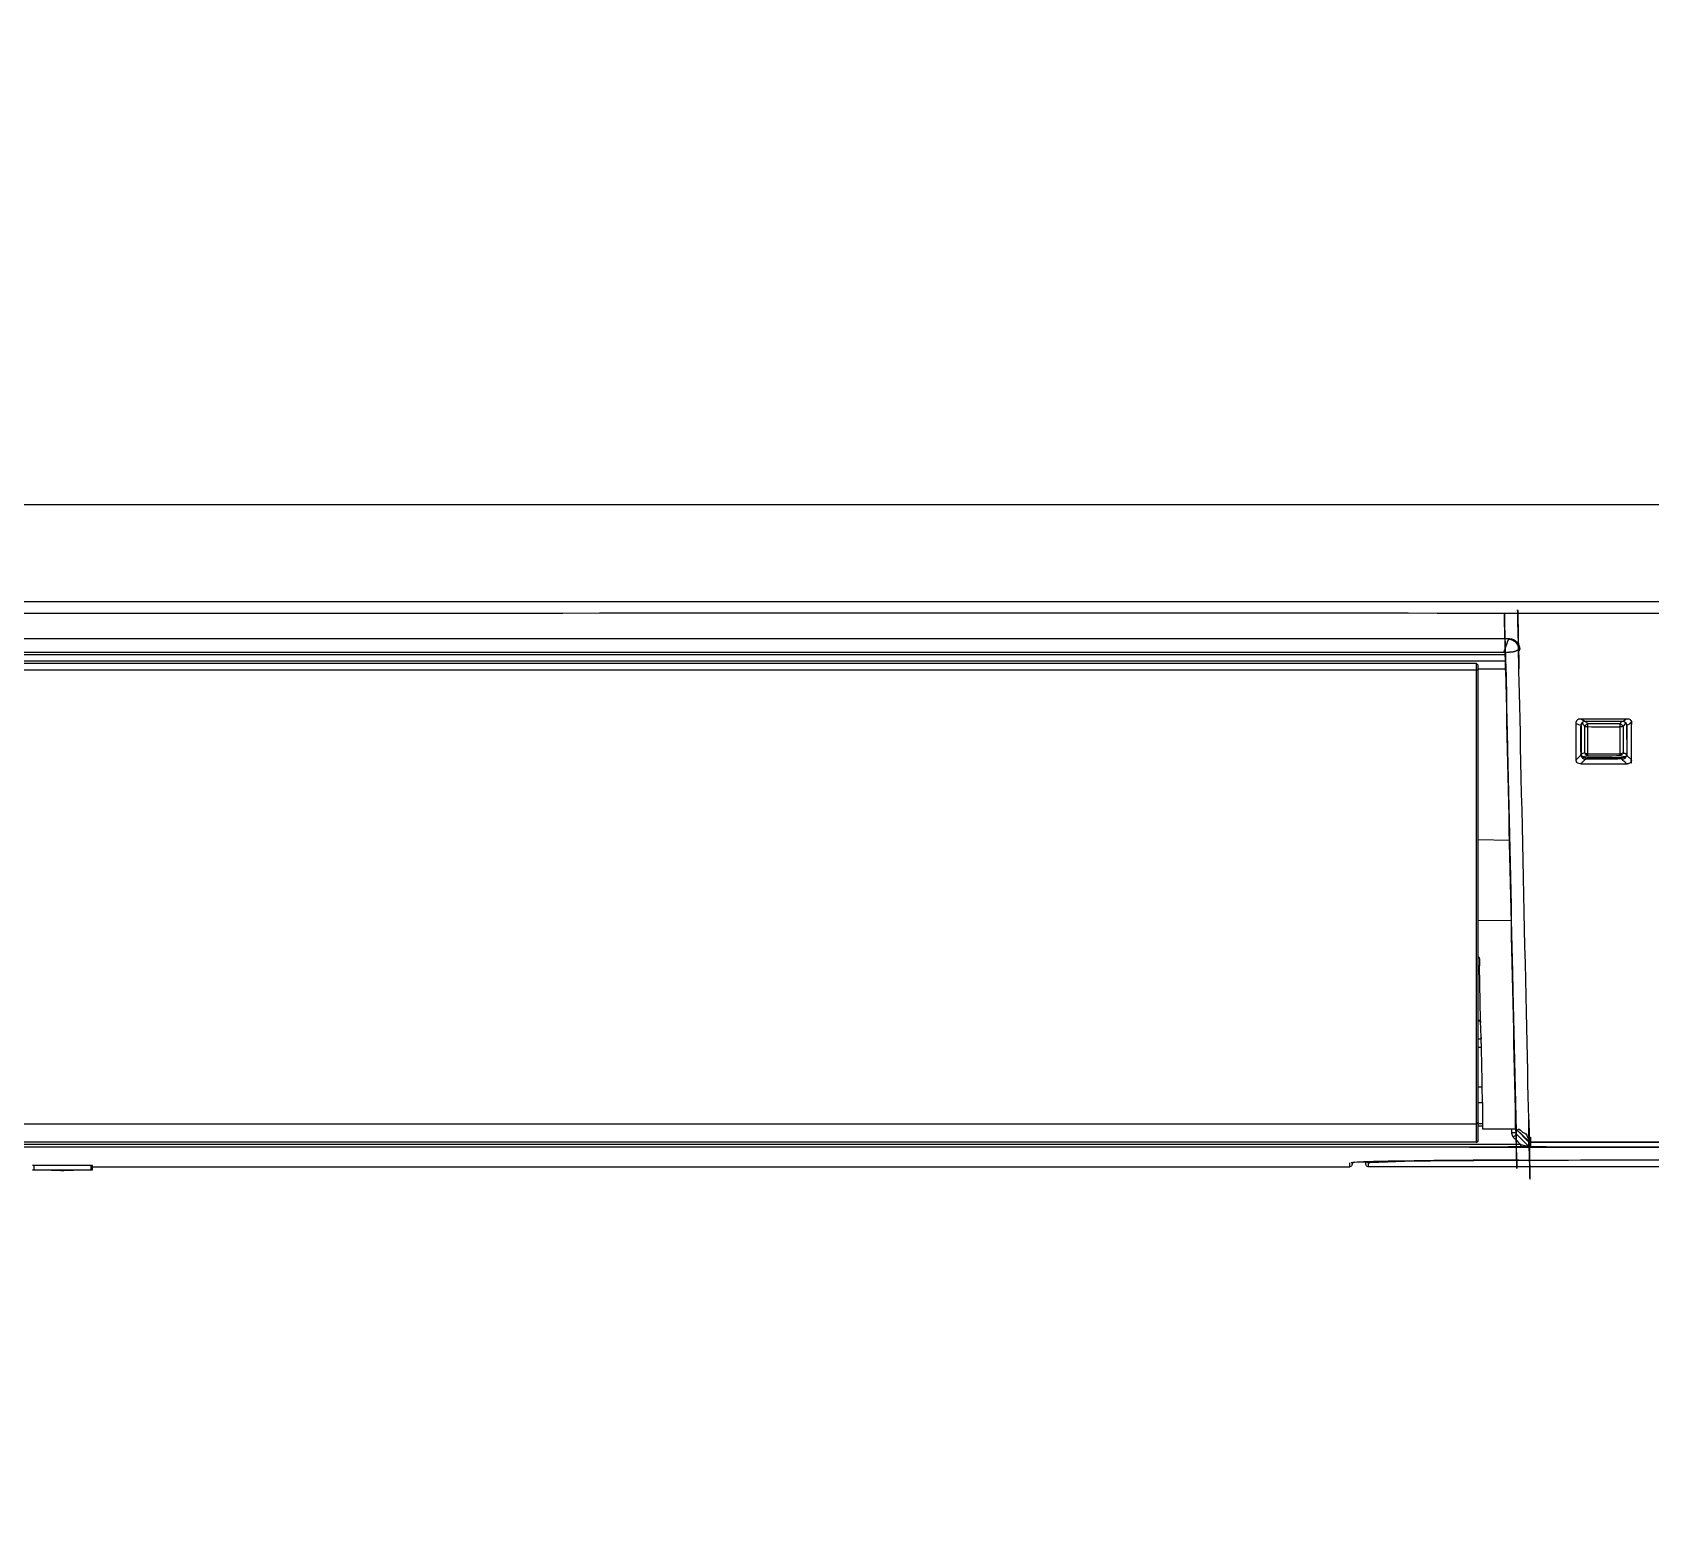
# Model space of a CAD drawing. Header units: millimetres. Extents: x 1291 to 5660, y 748 to 2981.
# Drawn here: x 4931.5 to 5111.6, y 2646.4 to 2813.6 of the extents above; entities that cross this region are included whole.
import ezdxf

# ---------------------------------------------------------------- set-up
doc = ezdxf.new("R2010")
doc.units = ezdxf.units.MM

msp = doc.modelspace()

# ---------------------------------------------------------------- linework, layer by layer
msp.add_line((4443.38, 2744.63), (5095.5, 2744.63))
for points in [[(5181.9, 2757.71), (5181.91, 2758.04, -0.002068), (5182.06, 2760.7), (5182.09, 2761.03), (4386.74, 2761.03), (4386.76, 2760.7, -0.002068), (4386.91, 2758.04), (4386.93, 2757.71)], [(4442.24, 2691.79), (4442.27, 2692.52), (4442.27, 2692.64, 0.000057), (4443.35, 2742.28), (4443.36, 2742.55), (4443.36, 2742.59), (4443.43, 2744.57), (5095.44, 2744.63), (5095.4, 2744.57), (5095.46, 2742.6), (5095.47, 2742.57), (5095.47, 2742.55), (5095.5, 2741.19, 0.000116), (5096.54, 2693.65), (5096.56, 2692.52), (5096.59, 2691.66), (5096.6, 2691.67)], [(5103.98, 2736.74), (5104.01, 2736.7, -0.005912), (5104.29, 2736.36), (5104.26, 2736.37), (5104.23, 2736.39), (5104.26, 2736.35), (5104.26, 2733.4), (5104.24, 2733.4), (5104.24, 2733.39)], [(5103.86, 2733.57), (5103.86, 2733.14), (5103.34, 2732.62), (5103.34, 2732.75, 0.007116), (5103.34, 2736.64)], [(5092.88, 2696.18), (5092.88, 2696.66, -0.000775), (5092.8, 2700.22), (5092.79, 2700.62), (5092.42, 2700.62)], [(5092.9, 2694.47), (5092.89, 2694.65, 0.00909), (5092.88, 2695.87), (5092.88, 2696.18), (5092.42, 2696.18)], [(5096.67, 2691.53), (5098.11, 2690.14), (5098.12, 2690.12, 0.146562), (5098.23, 2690.08)], [(5078.67, 2687.83), (5078.58, 2687.82), (5078.51, 2687.82), (5078.49, 2687.83), (5078.67, 2687.83, -0.010893), (5083.23, 2687.98), (5083.64, 2688), (5084.06, 2688), (5085.3, 2688.02, -0.003315), (5096.96, 2688.1)]]:
    msp.add_lwpolyline(points, format="xyb")
for points in [[(5095.82, 2746.09), (5095.3, 2744.65)], [(5095.41, 2744.31), (4443.41, 2744.31)], [(5095.29, 2744.6), (5095.29, 2744.63)], [(5095.36, 2744.62), (5095.37, 2744.62)], [(5095.39, 2744.62), (5095.4, 2744.62)], [(5095.43, 2744.62), (5095.44, 2744.61)], [(5096.21, 2744.62), (5096.21, 2744.62), (5095.9, 2744.61), (5095.88, 2744.6), (5095.6, 2744.6), (5095.58, 2744.6)], [(5096.07, 2744.62), (5096.06, 2744.61)], [(5096.19, 2744.62), (5096.19, 2744.62)], [(4443.4, 2743.65), (5095.43, 2743.65)], [(4446.41, 2690.24), (4446.41, 2743.19), (4446.61, 2743.39), (5092.22, 2743.39)], [(5103.86, 2736.46), (5103.34, 2736.64), (5103.34, 2736.78)], [(5104.32, 2736.92), (5104.34, 2736.91), (5104.35, 2736.9)], [(5104.48, 2736.82), (5104.48, 2736.83), (5104.47, 2736.84), (5104.47, 2736.84), (5104.46, 2736.85), (5104.45, 2736.86)], [(5108.37, 2736.86), (5108.37, 2736.85), (5108.37, 2736.85), (5108.36, 2736.84), (5108.36, 2736.84)], [(5108.38, 2736.88), (5108.38, 2736.86)], [(5108.88, 2737.14), (5108.89, 2737.15), (5108.9, 2737.16), (5108.91, 2737.16), (5108.92, 2737.17), (5108.93, 2737.18), (5108.94, 2737.18), (5108.95, 2737.19)], [(5108.96, 2737.19), (5108.97, 2737.2)], [(5103.86, 2733.57), (5103.86, 2733.88), (5103.86, 2735.74), (5103.86, 2736.05), (5103.88, 2736.57), (5103.86, 2736.46)], [(5103.86, 2736.36), (5103.89, 2736.47)], [(5103.88, 2736.61), (5103.89, 2736.61)], [(5103.89, 2736.52), (5103.88, 2736.53)], [(5103.89, 2736.47), (5103.89, 2733.37)], [(5108.94, 2736.47), (5108.97, 2733.26)], [(5103.89, 2733.27), (5103.86, 2733.11), (5103.86, 2733.14), (5103.89, 2733.38), (5103.86, 2733.27)], [(5104.15, 2733.38), (5104.14, 2733.37)], [(5104.22, 2733.39), (5104.2, 2733.38), (5104.19, 2733.38), (5104.17, 2733.38), (5104.17, 2733.38)], [(5104.56, 2733.1), (5104.57, 2733.1), (5104.59, 2733.11)], [(5104.6, 2733.11), (5104.61, 2733.11)], [(5104.61, 2733.31), (5108.22, 2733.31)], [(5108.22, 2733.11), (5108.23, 2733.11)], [(5108.24, 2733.11), (5108.26, 2733.1), (5108.26, 2733.1)], [(5109.49, 2732.62), (5108.97, 2733.11), (5108.97, 2733.14)], [(5104.42, 2732.86), (5104.41, 2732.86)], [(5108.44, 2732.72), (5108.44, 2732.86), (5104.49, 2732.86)], [(5104.52, 2733.09), (5104.53, 2733.1)], [(5104.52, 2732.85), (5104.52, 2732.72)], [(5108.32, 2732.85), (5108.32, 2732.72)], [(5108.35, 2732.86), (5108.34, 2732.85)], [(5108.92, 2732.24), (5108.93, 2732.23), (5108.94, 2732.22), (5108.95, 2732.22)], [(5108.96, 2732.2), (5108.97, 2732.19)], [(5109.48, 2732.5), (5109.47, 2732.48)], [(5109.49, 2732.55), (5109.48, 2732.53)], [(5095.88, 2723.66), (5092.42, 2723.72)], [(5092.42, 2714.73), (5096.07, 2714.8)], [(5092.42, 2710.61), (5092.54, 2710.61), (5092.42, 2710.74)], [(5092.42, 2703.65), (5092.68, 2703.65), (5092.58, 2709.68), (5092.42, 2709.68)], [(5092.68, 2703.54), (5092.41, 2703.54)], [(5092.77, 2701.54), (5092.41, 2701.54)], [(5092.42, 2694.47), (5092.9, 2694.47), (5092.91, 2692.09), (5092.42, 2692.09)], [(4446.61, 2692.12), (5092.22, 2692.12)], [(5092.42, 2691.89), (5092.92, 2691.89)], [(5092.92, 2692.09), (5092.92, 2691.54), (5096.34, 2691.54), (5096.41, 2691.54), (5096.61, 2691.55), (5096.64, 2691.09), (5096.6, 2691.77)], [(5096.6, 2691.77), (5096.58, 2692.96)], [(5092.22, 2690.01), (5092.42, 2690.21)], [(5096.12, 2691.54), (5096.14, 2691.1)], [(5096.52, 2691.54), (5096.57, 2691.55)], [(5096.59, 2691.65), (5096.6, 2691.66)], [(5096.71, 2691.47), (5096.7, 2691.46), (5096.7, 2691.46), (5096.69, 2691.47), (5096.68, 2691.47)], [(5135.91, 2687.34), (5135.92, 2687.34), (5135.93, 2687.33), (5189.41, 2687.33), (5186.74, 2690.03), (5098.24, 2690.03)], [(5098.42, 2688.1), (5098.42, 2688.07)], [(4938.14, 2687.48), (4938.13, 2687.48), (4931.51, 2687.48), (4931.49, 2687.48), (4931.46, 2687.48)], [(4934.64, 2686.88), (4931.49, 2686.97), (4931.47, 2686.98), (4938.17, 2686.98), (4938.17, 2687.48)], [(4931.66, 2686.98), (4931.66, 2687.48)], [(4934.97, 2686.88), (4934.94, 2686.88), (4934.69, 2686.88), (4934.66, 2686.88)], [(4938.16, 2686.98), (4938.14, 2686.97), (4934.98, 2686.88)], [(4937.97, 2687.48), (4937.97, 2686.98)], [(4938.17, 2687.33), (5078.12, 2687.33), (5078.12, 2687.75)], [(5078.08, 2687.33), (5078.09, 2687.33)], [(5078.24, 2687.78), (5078.24, 2687.78)], [(5079.91, 2687.85), (5078.96, 2687.85)], [(5080.24, 2687.33), (5080.25, 2687.33)]]:
    msp.add_lwpolyline(points)
msp.add_lwpolyline([(5096.7, 2691.46), (5098.03, 2690.11), (5098.03, 2689.61), (5096.7, 2690.96)], close=True)
for points, weights, knots in [([(5191.16, 2931.58), (5191.16, 2931.42), (5191.16, 2931.26), (5191.16, 2931.11), (5191.33, 2852.78), (5191.5, 2774.45), (5191.66, 2696.12), (5191.67, 2695.8), (5191.67, 2695.47), (5191.67, 2695.15), (5191.66, 2695.02), (5191.66, 2694.88), (5191.65, 2694.75), (5191.49, 2692.31), (5189.55, 2690.29), (5187.1, 2690.1), (5186.96, 2690.09), (5186.83, 2690.08), (5186.69, 2690.08), (5157.21, 2690.08), (5127.73, 2690.08), (5098.24, 2690.08), (5098.24, 2690.07), (5098.23, 2690.07), (5098.22, 2690.06)], [1, 1, 1, 1, 0.999999998341, 0.999999998341, 1, 1, 1, 1, 1, 1, 1, 1, 1, 1, 1, 1, 1, 1, 1, 1, 1, 1, 1], [0, 0, 0, 0, 1, 1, 1, 1.000141, 1.000141, 1.000141, 2.000141, 2.000141, 2.000141, 3.000141, 3.000141, 3.000141, 4.000141, 4.000141, 4.000141, 5.000141, 5.000141, 5.000141, 6.000141, 6.000141, 6.000141, 7.000141, 7.000141, 7.000141, 7.000141]), ([(4380.6, 2927.7), (4649.81, 2927.7), (4919.01, 2927.7), (5188.22, 2927.7), (5188.22, 2927.66), (5188.22, 2927.61), (5188.22, 2927.57), (5188.21, 2927.22), (5188.19, 2926.87), (5188.19, 2926.52), (5188.18, 2926.48), (5188.18, 2926.44), (5188.18, 2926.4), (5188.18, 2926.35), (5188.18, 2926.31), (5188.17, 2926.27), (5186.99, 2871.25), (5184.96, 2816.25), (5182.1, 2761.3), (5182.1, 2761.21), (5182.1, 2761.12), (5182.09, 2761.03), (5182.12, 2761.03), (5182.14, 2761.03), (5182.17, 2761.03), (5182.2, 2761.03), (5182.22, 2761.03), (5182.25, 2761.02), (5182.45, 2761.01), (5182.65, 2761), (5182.84, 2760.99), (5182.85, 2760.99), (5182.86, 2760.99), (5182.87, 2760.99), (5182.88, 2760.99), (5182.9, 2760.99), (5182.91, 2760.99), (5183.01, 2760.98), (5183.11, 2760.97), (5183.2, 2760.97)], [1, 1, 1, 1, 1, 1, 1, 0.999991239231, 0.999991239231, 1, 1, 1, 1, 1, 1, 1, 0.999923277924, 0.999923277924, 1, 1, 1, 1, 1, 1, 1, 1, 1, 1, 0.999890487899, 0.999890487899, 1, 1, 1, 1, 1, 1, 1, 1, 1, 1], [0, 0, 0, 0, 1, 1, 1, 2, 2, 2, 2.010253, 2.010253, 2.010253, 3.010253, 3.010253, 3.010253, 4.010253, 4.010253, 4.010253, 4.040596, 4.040596, 4.040596, 5.040596, 5.040596, 5.040596, 6.040596, 6.040596, 6.040596, 7.040596, 7.040596, 7.040596, 7.076848, 7.076848, 7.076848, 8.076848, 8.076848, 8.076848, 9.076848, 9.076848, 9.076848, 10.076848, 10.076848, 10.076848, 10.076848]), ([(4440.73, 2690.14), (4440.73, 2690.31), (4440.73, 2690.49), (4440.73, 2690.67), (4440.72, 2690.67), (4440.72, 2690.67), (4440.71, 2690.66), (4440.68, 2690.64), (4440.65, 2690.64), (4440.61, 2690.63), (4421.16, 2690.63), (4401.71, 2690.63), (4382.26, 2690.63), (4382.45, 2691.5), (4382.64, 2692.38), (4382.82, 2693.25), (4386.58, 2710.75), (4390.32, 2728.25), (4394.06, 2745.76), (4394.29, 2746.82), (4394.51, 2747.88), (4394.74, 2748.94), (4654.52, 2748.94), (4914.3, 2748.94), (5174.08, 2748.94), (5174.3, 2747.88), (5174.53, 2746.82), (5174.76, 2745.76), (5178.51, 2728.26), (5182.25, 2710.75), (5186, 2693.25)], [1, 1, 1, 1, 1, 1, 1, 1, 1, 1, 1, 1, 1, 1, 1, 1, 0.999999965135, 0.999999965135, 1, 1, 1, 1, 1, 1, 1, 1, 1, 1, 1, 1, 1], [0, 0, 0, 0, 1, 1, 1, 2, 2, 2, 3, 3, 3, 4, 4, 4, 5, 5, 5, 5.000647, 5.000647, 5.000647, 6.000647, 6.000647, 6.000647, 7.000647, 7.000647, 7.000647, 8.000647, 8.000647, 8.000647, 9.000647, 9.000647, 9.000647, 9.000647]), ([(5095.44, 2744.63), (5095.45, 2744.15), (5095.46, 2743.66), (5095.47, 2743.18), (5095.84, 2726.44), (5096.21, 2709.7), (5096.58, 2692.96), (5096.61, 2692.53), (5096.64, 2692.1), (5096.66, 2691.67), (5097.14, 2691.34), (5097.62, 2691), (5098.1, 2690.67), (5098.09, 2691.08), (5098.08, 2691.48), (5098.07, 2691.89), (5097.7, 2709.07), (5097.33, 2726.24), (5096.95, 2743.41), (5096.94, 2743.91), (5096.93, 2744.4), (5096.91, 2744.89), (5096.91, 2744.88), (5096.9, 2744.88), (5096.89, 2744.87), (5096.88, 2744.86), (5096.87, 2744.86), (5096.86, 2744.85), (5096.85, 2744.85), (5096.84, 2744.84), (5096.83, 2744.84), (5096.8, 2744.81), (5096.7, 2744.77), (5096.67, 2744.76), (5096.66, 2744.75), (5096.65, 2744.75), (5096.64, 2744.74), (5096.63, 2744.74), (5096.62, 2744.73), (5096.6, 2744.73), (5096.57, 2744.71), (5096.56, 2744.71), (5096.52, 2744.7), (5096.51, 2744.7), (5096.51, 2744.7), (5096.5, 2744.7), (5096.5, 2744.69), (5096.49, 2744.69), (5096.48, 2744.69), (5096.48, 2744.69), (5096.47, 2744.68), (5096.47, 2744.68), (5096.39, 2744.66), (5096.32, 2744.64), (5096.24, 2744.63), (5096.24, 2744.63), (5096.24, 2744.63), (5096.24, 2744.63)], [1, 1, 1, 1, 0.999999995969, 0.999999995969, 1, 1, 1, 1, 1, 1, 1, 1, 1, 1, 0.99999999617, 0.99999999617, 1, 1, 1, 1, 1, 1, 1, 1, 1, 1, 1, 1, 1, 1, 1, 1, 1, 1, 1, 1, 1, 1, 1, 1, 1, 1, 1, 1, 1, 1, 1, 1, 1, 1, 1, 1, 1, 1, 1, 1], [0, 0, 0, 0, 1, 1, 1, 1.00022, 1.00022, 1.00022, 2.00022, 2.00022, 2.00022, 3.00022, 3.00022, 3.00022, 4.00022, 4.00022, 4.00022, 4.000434, 4.000434, 4.000434, 5.000434, 5.000434, 5.000434, 6.000434, 6.000434, 6.000434, 7.000434, 7.000434, 7.000434, 8.000434, 8.000434, 8.000434, 9.000434, 9.000434, 9.000434, 10.000434, 10.000434, 10.000434, 11.000434, 11.000434, 11.000434, 12.000434, 12.000434, 12.000434, 13.000434, 13.000434, 13.000434, 14.000434, 14.000434, 14.000434, 15.000434, 15.000434, 15.000434, 16.000434, 16.000434, 16.000434, 17.000434, 17.000434, 17.000434, 17.000434]), ([(5103.34, 2736.83), (5103.34, 2736.84), (5103.34, 2736.84), (5103.34, 2736.85), (5103.34, 2736.86), (5103.34, 2736.86), (5103.34, 2736.86), (5103.4, 2736.99), (5103.48, 2737.09), (5103.59, 2737.16), (5103.59, 2737.17), (5103.6, 2737.17), (5103.61, 2737.17), (5103.61, 2737.18), (5103.62, 2737.18), (5103.62, 2737.18), (5103.67, 2737.19), (5103.71, 2737.19), (5103.75, 2737.2)], [1, 1, 1, 1, 1, 1, 1, 0.974349298696, 0.974349298696, 1, 1, 1, 1, 1, 1, 1, 1, 1, 1], [0, 0, 0, 0, 1, 1, 1, 2, 2, 2, 2.556599, 2.556599, 2.556599, 3.556599, 3.556599, 3.556599, 4.556599, 4.556599, 4.556599, 5.556599, 5.556599, 5.556599, 5.556599]), ([(5103.85, 2737.2), (5103.86, 2737.2), (5103.86, 2737.2), (5103.86, 2737.2), (5103.86, 2737.2), (5103.87, 2737.2), (5103.87, 2737.19), (5103.93, 2737.17), (5104, 2737.11), (5104.06, 2737.08), (5104.06, 2737.08), (5104.07, 2737.07), (5104.08, 2737.06), (5104.09, 2737.06), (5104.09, 2737.06), (5104.1, 2737.05), (5104.22, 2737), (5104.33, 2736.94), (5104.44, 2736.88), (5104.44, 2736.88), (5104.45, 2736.88), (5104.45, 2736.88), (5104.45, 2736.87), (5104.45, 2736.87), (5104.45, 2736.86)], [1, 1, 1, 1, 1, 1, 1, 1, 1, 1, 1, 1, 1, 1, 1, 1, 0.999714251395, 0.999714251395, 1, 1, 1, 1, 1, 1, 1], [0, 0, 0, 0, 1, 1, 1, 2, 2, 2, 3, 3, 3, 4, 4, 4, 5, 5, 5, 5.05856, 5.05856, 5.05856, 6.05856, 6.05856, 6.05856, 7.05856, 7.05856, 7.05856, 7.05856]), ([(5109.44, 2732.4), (5109.44, 2732.41), (5109.45, 2732.41), (5109.45, 2732.41), (5109.45, 2732.42), (5109.45, 2732.42), (5109.46, 2732.43), (5109.46, 2732.44), (5109.46, 2732.44), (5109.46, 2732.45), (5109.46, 2732.45), (5109.47, 2732.46), (5109.47, 2732.46), (5109.48, 2732.61), (5109.48, 2732.75), (5109.49, 2732.89), (5109.47, 2734.1), (5109.47, 2735.3), (5109.49, 2736.5), (5109.49, 2736.59), (5109.49, 2736.69), (5109.49, 2736.78), (5109.32, 2736.67), (5109.15, 2736.57), (5108.98, 2736.46), (5108.97, 2736.5), (5108.96, 2736.53), (5108.94, 2736.57), (5108.95, 2736.53), (5108.96, 2736.5), (5108.97, 2736.46), (5108.98, 2736.47), (5108.98, 2736.48), (5108.98, 2736.5), (5108.96, 2736.73), (5108.74, 2736.89), (5108.51, 2736.9), (5108.5, 2736.9), (5108.49, 2736.9), (5108.48, 2736.9), (5108.48, 2736.9), (5108.49, 2736.91), (5108.49, 2736.91), (5108.5, 2736.91), (5108.5, 2736.91), (5108.51, 2736.92), (5108.58, 2736.96), (5108.66, 2737), (5108.73, 2737.05), (5108.73, 2737.06), (5108.74, 2737.06), (5108.75, 2737.06), (5108.76, 2737.07), (5108.77, 2737.08), (5108.78, 2737.08), (5108.79, 2737.09), (5108.79, 2737.09), (5108.8, 2737.1), (5108.81, 2737.1), (5108.82, 2737.11), (5108.82, 2737.12)], [1, 1, 1, 1, 1, 1, 1, 1, 1, 1, 1, 1, 1, 1, 1, 1, 0.999921752514, 0.999921752514, 1, 1, 1, 1, 1, 1, 1, 1, 1, 1, 1, 1, 1, 1, 1, 1, 1, 1, 1, 1, 1, 1, 1, 1, 1, 1, 1, 1, 1, 1, 1, 1, 1, 1, 1, 1, 1, 1, 1, 1, 1, 1, 1], [0, 0, 0, 0, 1, 1, 1, 2, 2, 2, 3, 3, 3, 4, 4, 4, 5, 5, 5, 5.030643, 5.030643, 5.030643, 6.030643, 6.030643, 6.030643, 7.030643, 7.030643, 7.030643, 8.030643, 8.030643, 8.030643, 9.030643, 9.030643, 9.030643, 10.030643, 10.030643, 10.030643, 11.030643, 11.030643, 11.030643, 12.030643, 12.030643, 12.030643, 13.030643, 13.030643, 13.030643, 14.030643, 14.030643, 14.030643, 15.030643, 15.030643, 15.030643, 16.030643, 16.030643, 16.030643, 17.030643, 17.030643, 17.030643, 18.030643, 18.030643, 18.030643, 19.030643, 19.030643, 19.030643, 19.030643]), ([(5108.85, 2736.74), (5108.84, 2736.73), (5108.84, 2736.72), (5108.83, 2736.72), (5108.82, 2736.71), (5108.82, 2736.71), (5108.81, 2736.7), (5108.78, 2736.64), (5108.74, 2736.6), (5108.71, 2736.55), (5108.65, 2736.49), (5108.59, 2736.43), (5108.54, 2736.36), (5108.55, 2736.36), (5108.56, 2736.37), (5108.57, 2736.37), (5108.56, 2736.38), (5108.55, 2736.39), (5108.55, 2736.4), (5108.55, 2736.28), (5108.56, 2736.17), (5108.57, 2736.05), (5108.57, 2736.01), (5108.57, 2735.96), (5108.57, 2735.91), (5108.57, 2735.07), (5108.57, 2734.24), (5108.57, 2733.4), (5108.58, 2733.4), (5108.59, 2733.39), (5108.61, 2733.39), (5108.71, 2733.36), (5108.81, 2733.35), (5108.9, 2733.32), (5108.92, 2733.32), (5108.93, 2733.32), (5108.94, 2733.31)], [1, 1, 1, 1, 1, 1, 1, 1, 1, 1, 0.998371001606, 0.998371001606, 1, 1, 1, 1, 1, 1, 1, 1, 1, 1, 1, 1, 1, 1, 1, 1, 1, 1, 1, 1, 1, 1, 1, 1, 1], [0, 0, 0, 0, 1, 1, 1, 2, 2, 2, 3, 3, 3, 3.139843, 3.139843, 3.139843, 4.139843, 4.139843, 4.139843, 5.139843, 5.139843, 5.139843, 6.139843, 6.139843, 6.139843, 7.139843, 7.139843, 7.139843, 8.139843, 8.139843, 8.139843, 9.139843, 9.139843, 9.139843, 10.139843, 10.139843, 10.139843, 11.139843, 11.139843, 11.139843, 11.139843]), ([(5103.86, 2732.19), (5105.58, 2732.19), (5107.29, 2732.19), (5109.01, 2732.19), (5109.02, 2732.19), (5109.02, 2732.19), (5109.03, 2732.19), (5109.04, 2732.2), (5109.04, 2732.2), (5109.05, 2732.2), (5109.19, 2732.23), (5109.32, 2732.29), (5109.43, 2732.38), (5109.39, 2732.34), (5109.43, 2732.35), (5109.37, 2732.31)], [1, 1, 1, 1, 1, 1, 1, 1, 1, 1, 0.982644732593, 0.982644732593, 1, 1, 1, 1], [0, 0, 0, 0, 1, 1, 1, 2, 2, 2, 3, 3, 3, 3.457355, 3.457355, 3.457355, 4.457355, 4.457355, 4.457355, 4.457355]), ([(5108.91, 2732.25), (5108.91, 2732.26), (5108.9, 2732.26), (5108.9, 2732.26), (5108.9, 2732.27), (5108.89, 2732.27), (5108.89, 2732.27), (5108.89, 2732.28), (5108.88, 2732.28), (5108.88, 2732.28), (5108.88, 2732.28), (5108.87, 2732.29), (5108.87, 2732.29), (5108.86, 2732.3), (5108.85, 2732.31), (5108.85, 2732.32), (5108.84, 2732.33), (5108.83, 2732.34), (5108.82, 2732.34), (5108.81, 2732.35), (5108.8, 2732.36), (5108.79, 2732.37), (5108.78, 2732.38), (5108.78, 2732.39), (5108.77, 2732.4), (5108.76, 2732.41), (5108.75, 2732.41), (5108.74, 2732.42), (5108.73, 2732.43), (5108.73, 2732.44), (5108.72, 2732.45), (5108.64, 2732.53), (5108.56, 2732.61), (5108.48, 2732.69), (5108.43, 2732.7), (5108.37, 2732.71), (5108.32, 2732.72), (5107.05, 2732.72), (5105.78, 2732.72), (5104.52, 2732.72), (5104.47, 2732.72), (5104.43, 2732.72), (5104.38, 2732.72), (5104.39, 2732.77), (5104.39, 2732.81), (5104.39, 2732.86), (5104.39, 2732.82), (5104.39, 2732.77), (5104.38, 2732.72), (5104.38, 2732.72), (5104.37, 2732.71), (5104.37, 2732.71), (5104.36, 2732.7), (5104.36, 2732.69), (5104.35, 2732.69), (5104.27, 2732.61), (5104.19, 2732.52), (5104.11, 2732.45), (5104.1, 2732.44), (5104.09, 2732.43), (5104.09, 2732.42), (5104.08, 2732.41), (5104.07, 2732.41), (5104.06, 2732.4), (5104.05, 2732.39), (5104.04, 2732.38), (5104.03, 2732.37), (5104.03, 2732.36), (5104.02, 2732.35), (5104.01, 2732.34), (5104, 2732.34), (5103.99, 2732.33), (5103.98, 2732.32), (5103.97, 2732.3), (5103.96, 2732.29), (5103.95, 2732.28), (5103.94, 2732.28), (5103.94, 2732.28), (5103.94, 2732.27), (5103.93, 2732.27), (5103.93, 2732.27), (5103.93, 2732.26), (5103.92, 2732.26), (5103.92, 2732.26), (5103.92, 2732.25), (5103.92, 2732.25), (5103.91, 2732.25), (5103.91, 2732.24), (5103.91, 2732.24), (5103.9, 2732.23), (5103.9, 2732.23), (5103.89, 2732.22), (5103.89, 2732.22), (5103.88, 2732.21), (5103.88, 2732.21), (5103.87, 2732.21), (5103.87, 2732.2)], [1, 1, 1, 1, 1, 1, 1, 1, 1, 1, 1, 1, 1, 1, 1, 1, 1, 1, 1, 1, 1, 1, 1, 1, 1, 1, 1, 1, 1, 1, 1, 0.99995426557, 0.99995426557, 1, 1, 1, 1, 1, 1, 1, 1, 1, 1, 1, 1, 1, 1, 1, 1, 1, 1, 1, 1, 1, 1, 1, 1, 1, 1, 1, 1, 1, 1, 1, 1, 1, 1, 1, 1, 1, 1, 1, 1, 1, 1, 1, 1, 1, 1, 1, 1, 1, 1, 1, 1, 1, 1, 1, 1, 1, 1, 1, 1, 1, 1, 1, 1], [0, 0, 0, 0, 1, 1, 1, 2, 2, 2, 3, 3, 3, 4, 4, 4, 5, 5, 5, 6, 6, 6, 7, 7, 7, 8, 8, 8, 9, 9, 9, 10, 10, 10, 10.023427, 10.023427, 10.023427, 11.023427, 11.023427, 11.023427, 12.023427, 12.023427, 12.023427, 13.023427, 13.023427, 13.023427, 14.023427, 14.023427, 14.023427, 15.023427, 15.023427, 15.023427, 16.023427, 16.023427, 16.023427, 17.023427, 17.023427, 17.023427, 18.023427, 18.023427, 18.023427, 19.023427, 19.023427, 19.023427, 20.023427, 20.023427, 20.023427, 21.023427, 21.023427, 21.023427, 22.023427, 22.023427, 22.023427, 23.023427, 23.023427, 23.023427, 24.023427, 24.023427, 24.023427, 25.023427, 25.023427, 25.023427, 26.023427, 26.023427, 26.023427, 27.023427, 27.023427, 27.023427, 28.023427, 28.023427, 28.023427, 29.023427, 29.023427, 29.023427, 30.023427, 30.023427, 30.023427, 31.023427, 31.023427, 31.023427, 31.023427]), ([(5092.79, 2700.62), (5092.79, 2700.66), (5092.79, 2700.7), (5092.79, 2700.73), (5092.78, 2700.98), (5092.77, 2701.22), (5092.77, 2701.46), (5092.77, 2701.49), (5092.77, 2701.52), (5092.77, 2701.55), (5092.76, 2701.61), (5092.76, 2701.68), (5092.76, 2701.74), (5092.74, 2702.28), (5092.72, 2702.81), (5092.7, 2703.34), (5092.69, 2703.41), (5092.69, 2703.48), (5092.69, 2703.54), (5092.69, 2703.54), (5092.69, 2703.55), (5092.68, 2703.55), (5092.68, 2703.58), (5092.68, 2703.62), (5092.68, 2703.65)], [1, 1, 1, 1, 1, 1, 1, 1, 1, 1, 1, 1, 1, 0.999996030381, 0.999996030381, 1, 1, 1, 1, 1, 1, 1, 1, 1, 1], [0, 0, 0, 0, 1, 1, 1, 2, 2, 2, 3, 3, 3, 4, 4, 4, 4.006902, 4.006902, 4.006902, 5.006902, 5.006902, 5.006902, 6.006902, 6.006902, 6.006902, 7.006902, 7.006902, 7.006902, 7.006902]), ([(5097.17, 2689.51), (5097.17, 2689.61), (5097.17, 2689.7), (5097.17, 2689.79), (5097.21, 2689.79), (5097.26, 2689.78), (5097.3, 2689.77), (5097.53, 2689.71), (5097.76, 2689.66), (5097.99, 2689.62), (5098, 2689.62), (5098.01, 2689.62), (5098.02, 2689.61), (5098.02, 2689.62), (5098.02, 2689.62), (5098.03, 2689.62), (5098.03, 2689.61), (5098.04, 2689.61), (5098.04, 2689.6), (5098.09, 2689.57), (5098.16, 2689.53), (5098.22, 2689.53), (5098.23, 2689.53), (5098.23, 2689.53), (5098.24, 2689.53), (5098.24, 2689.53), (5098.23, 2689.53), (5098.23, 2689.53), (5098.09, 2689.51), (5097.94, 2689.52), (5097.79, 2689.51), (4878.87, 2689.51), (4659.95, 2689.51), (4441.03, 2689.51), (4440.89, 2689.52), (4440.74, 2689.51), (4440.59, 2689.53), (4440.59, 2689.53), (4440.59, 2689.53), (4440.58, 2689.53)], [1, 1, 1, 1, 1, 1, 1, 0.999516736082, 0.999516736082, 1, 1, 1, 1, 1, 1, 1, 1, 1, 1, 1, 1, 1, 1, 1, 1, 1, 1, 1, 1, 1, 1, 1, 1, 1, 1, 1, 1, 1, 1, 1], [0, 0, 0, 0, 1, 1, 1, 2, 2, 2, 2.076157, 2.076157, 2.076157, 3.076157, 3.076157, 3.076157, 4.076157, 4.076157, 4.076157, 5.076157, 5.076157, 5.076157, 6.076157, 6.076157, 6.076157, 7.076157, 7.076157, 7.076157, 8.076157, 8.076157, 8.076157, 9.076157, 9.076157, 9.076157, 10.076157, 10.076157, 10.076157, 11.076157, 11.076157, 11.076157, 12.076157, 12.076157, 12.076157, 12.076157])]:
    msp.add_rational_spline(points, weights, degree=3, knots=knots)
for points, knots in [([(5174.08, 2750.23), (4914.3, 2750.23), (4654.52, 2750.23), (4394.74, 2750.23), (4394.74, 2749.8), (4394.74, 2749.37), (4394.74, 2748.94), (4394.56, 2748.95), (4394.37, 2748.96), (4394.19, 2748.97), (4389.65, 2749.47), (4386.4, 2752.57), (4385.81, 2757.12), (4385.79, 2757.28), (4385.78, 2757.43), (4385.76, 2757.59), (4385.75, 2757.54), (4385.75, 2757.49), (4385.74, 2757.44), (4383.34, 2736.88), (4379.73, 2716.24), (4377.22, 2695.63), (4377.21, 2695.53), (4377.19, 2695.43), (4377.18, 2695.33), (4377.19, 2695.23), (4377.2, 2695.12), (4377.2, 2695.02), (4377.49, 2692.66), (4379.23, 2690.97), (4381.57, 2690.67), (4381.74, 2690.66), (4381.91, 2690.65), (4382.09, 2690.63)], [0, 0, 0, 0, 1, 1, 1, 2, 2, 2, 3, 3, 3, 4, 4, 4, 5, 5, 5, 6, 6, 6, 7, 7, 7, 8, 8, 8, 9, 9, 9, 10, 10, 10, 11, 11, 11, 11]), ([(4441.76, 2744.93), (4441.8, 2745.57), (4442.29, 2746.11), (4442.92, 2746.15), (4660.58, 2746.15), (4878.24, 2746.15), (5095.9, 2746.15), (5096.55, 2746.1), (5097.01, 2745.58), (5097.06, 2744.93)], [0, 0, 0, 0, 1, 1, 1, 2, 2, 2, 3, 3, 3, 3]), ([(5095.82, 2746.12), (5095.82, 2746.1), (5095.82, 2746.08), (5095.82, 2746.06), (5095.83, 2746.06), (5095.85, 2746.06), (5095.86, 2746.06), (5096.47, 2746.02), (5096.91, 2745.53), (5096.92, 2744.93), (5096.92, 2744.92), (5096.92, 2744.91), (5096.91, 2744.89), (5096.92, 2744.89), (5096.92, 2744.89), (5096.93, 2744.88), (5096.95, 2744.87), (5096.98, 2744.87), (5097.01, 2744.86), (5097.03, 2744.86), (5097.04, 2744.86), (5097.06, 2744.86)], [0, 0, 0, 0, 1, 1, 1, 2, 2, 2, 3, 3, 3, 4, 4, 4, 5, 5, 5, 6, 6, 6, 7, 7, 7, 7]), ([(5092.25, 2690.06), (5092.34, 2690.08), (5092.39, 2690.12), (5092.41, 2690.21), (5092.41, 2690.22), (5092.41, 2690.23), (5092.42, 2690.24), (5092.42, 2707.89), (5092.42, 2725.54), (5092.42, 2743.19), (5092.35, 2743.25), (5092.28, 2743.32), (5092.22, 2743.39), (5092.22, 2725.61), (5092.22, 2707.83), (5092.22, 2690.06), (4877, 2690.06), (4661.79, 2690.06), (4446.58, 2690.06), (4446.49, 2690.08), (4446.44, 2690.11), (4446.41, 2690.21)], [0, 0, 0, 0, 1, 1, 1, 2, 2, 2, 3, 3, 3, 4, 4, 4, 5, 5, 5, 6, 6, 6, 7, 7, 7, 7]), ([(5096.64, 2692.86), (5096.27, 2709.62), (5095.9, 2726.39), (5095.53, 2743.16), (5095.52, 2743.64), (5095.51, 2744.12), (5095.5, 2744.6)], [0, 0, 0, 0, 1, 1, 1, 2, 2, 2, 2]), ([(5092.22, 2742.6), (4877, 2742.6), (4661.79, 2742.6), (4446.58, 2742.6), (4446.51, 2742.62), (4446.44, 2742.62), (4446.41, 2742.7)], [0, 0, 0, 0, 1, 1, 1, 2, 2, 2, 2]), ([(5095.46, 2742.71), (5094.44, 2742.71), (5093.43, 2742.71), (5092.42, 2742.71), (5092.41, 2742.71), (5092.41, 2742.7), (5092.41, 2742.7), (5092.39, 2742.63), (5092.31, 2742.61), (5092.25, 2742.6)], [0, 0, 0, 0, 1, 1, 1, 2, 2, 2, 3, 3, 3, 3]), ([(5103.77, 2737.2), (5103.78, 2737.2), (5103.78, 2737.2), (5103.79, 2737.2), (5105.54, 2737.2), (5107.29, 2737.2), (5109.04, 2737.2), (5109.05, 2737.2), (5109.06, 2737.2), (5109.07, 2737.2), (5109.17, 2737.2), (5109.25, 2737.17), (5109.34, 2737.12), (5109.34, 2737.12), (5109.35, 2737.11), (5109.35, 2737.1), (5109.36, 2737.1), (5109.36, 2737.1), (5109.36, 2737.1), (5109.43, 2737.05), (5109.48, 2736.95), (5109.48, 2736.86), (5109.49, 2736.86), (5109.49, 2736.86), (5109.49, 2736.85)], [0, 0, 0, 0, 1, 1, 1, 2, 2, 2, 3, 3, 3, 4, 4, 4, 5, 5, 5, 6, 6, 6, 7, 7, 7, 8, 8, 8, 8]), ([(5108.47, 2736.9), (5108.42, 2736.9), (5108.38, 2736.9), (5108.33, 2736.9), (5107.05, 2736.9), (5105.78, 2736.9), (5104.51, 2736.9), (5104.45, 2736.9), (5104.4, 2736.9), (5104.35, 2736.9), (5104.34, 2736.9), (5104.32, 2736.9), (5104.31, 2736.89), (5104.09, 2736.88), (5103.87, 2736.72), (5103.86, 2736.49)], [0, 0, 0, 0, 1, 1, 1, 2, 2, 2, 3, 3, 3, 4, 4, 4, 5, 5, 5, 5]), ([(5108.34, 2736.82), (5108.31, 2736.77), (5108.27, 2736.7), (5108.23, 2736.65), (5108.22, 2736.65), (5108.22, 2736.65), (5108.22, 2736.64), (5107.02, 2736.64), (5105.81, 2736.64), (5104.61, 2736.64), (5104.61, 2736.65), (5104.6, 2736.65), (5104.6, 2736.65), (5104.59, 2736.66), (5104.59, 2736.67), (5104.58, 2736.67), (5104.56, 2736.71), (5104.54, 2736.74), (5104.51, 2736.78), (5104.5, 2736.79), (5104.49, 2736.8), (5104.48, 2736.82)], [0, 0, 0, 0, 1, 1, 1, 2, 2, 2, 3, 3, 3, 4, 4, 4, 5, 5, 5, 6, 6, 6, 7, 7, 7, 7]), ([(5108.22, 2733.33), (5108.23, 2733.33), (5108.24, 2733.33), (5108.26, 2733.34), (5108.35, 2733.33), (5108.45, 2733.37), (5108.54, 2733.4), (5108.55, 2733.41), (5108.56, 2733.41), (5108.57, 2733.42), (5108.56, 2733.4), (5108.55, 2733.39), (5108.54, 2733.37), (5108.48, 2733.27), (5108.38, 2733.17), (5108.26, 2733.14), (5108.25, 2733.14), (5108.23, 2733.13), (5108.22, 2733.13), (5108.22, 2734.31), (5108.22, 2735.48), (5108.22, 2736.66), (5108.23, 2736.65), (5108.25, 2736.64), (5108.26, 2736.63), (5108.36, 2736.55), (5108.46, 2736.48), (5108.55, 2736.4)], [0, 0, 0, 0, 1, 1, 1, 2, 2, 2, 3, 3, 3, 4, 4, 4, 5, 5, 5, 6, 6, 6, 7, 7, 7, 8, 8, 8, 9, 9, 9, 9]), ([(5104.29, 2736.4), (5104.38, 2736.49), (5104.47, 2736.55), (5104.57, 2736.63), (5104.58, 2736.64), (5104.6, 2736.65), (5104.61, 2736.66), (5104.61, 2736.43), (5104.61, 2736.2), (5104.61, 2735.97), (5104.61, 2735.92), (5104.61, 2735.87), (5104.61, 2735.83), (5104.61, 2734.93), (5104.61, 2734.03), (5104.61, 2733.13), (5104.6, 2733.13), (5104.59, 2733.14), (5104.57, 2733.14), (5104.45, 2733.17), (5104.35, 2733.27), (5104.29, 2733.37), (5104.28, 2733.39), (5104.27, 2733.4), (5104.26, 2733.42), (5104.27, 2733.41), (5104.28, 2733.41), (5104.29, 2733.4), (5104.38, 2733.37), (5104.48, 2733.33), (5104.57, 2733.34), (5104.59, 2733.33), (5104.6, 2733.33), (5104.61, 2733.33)], [0, 0, 0, 0, 1, 1, 1, 2, 2, 2, 3, 3, 3, 4, 4, 4, 5, 5, 5, 6, 6, 6, 7, 7, 7, 8, 8, 8, 9, 9, 9, 10, 10, 10, 11, 11, 11, 11]), ([(5108.22, 2736.27), (5107, 2736.28), (5105.79, 2736.28), (5104.57, 2736.29), (5104.48, 2736.3), (5104.38, 2736.31), (5104.29, 2736.36)], [0, 0, 0, 0, 1, 1, 1, 2, 2, 2, 2]), ([(5108.94, 2736.48), (5108.94, 2736.47), (5108.94, 2736.47), (5108.94, 2736.47), (5108.95, 2736.43), (5108.97, 2736.4), (5108.98, 2736.36), (5108.98, 2736.26), (5108.97, 2736.15), (5108.97, 2736.05), (5108.97, 2735.22), (5108.97, 2734.4), (5108.97, 2733.58), (5108.97, 2733.47), (5108.98, 2733.37), (5108.98, 2733.27), (5108.97, 2733.3), (5108.95, 2733.34), (5108.94, 2733.37), (5108.94, 2733.37), (5108.94, 2733.37), (5108.94, 2733.36), (5108.95, 2733.29), (5108.96, 2733.21), (5108.97, 2733.14), (5108.96, 2733.17), (5108.95, 2733.2), (5108.94, 2733.23), (5108.92, 2733), (5108.69, 2732.88), (5108.48, 2732.86)], [0, 0, 0, 0, 1, 1, 1, 2, 2, 2, 3, 3, 3, 4, 4, 4, 5, 5, 5, 6, 6, 6, 7, 7, 7, 8, 8, 8, 9, 9, 9, 10, 10, 10, 10]), ([(5103.88, 2733.31), (5103.89, 2733.32), (5103.9, 2733.32), (5103.91, 2733.32), (5103.92, 2733.32), (5103.93, 2733.32), (5103.93, 2733.32), (5103.99, 2733.34), (5104.06, 2733.35), (5104.12, 2733.36)], [0, 0, 0, 0, 1, 1, 1, 2, 2, 2, 3, 3, 3, 3]), ([(5104.4, 2732.86), (5104.38, 2732.86), (5104.37, 2732.86), (5104.36, 2732.86), (5104.16, 2732.88), (5103.93, 2732.99), (5103.89, 2733.2)], [0, 0, 0, 0, 1, 1, 1, 2, 2, 2, 2]), ([(5108.48, 2732.69), (5108.48, 2732.7), (5108.47, 2732.7), (5108.47, 2732.71), (5108.46, 2732.72), (5108.45, 2732.72), (5108.44, 2732.73), (5108.46, 2732.73), (5108.47, 2732.73), (5108.48, 2732.73), (5108.71, 2732.73), (5108.94, 2732.88), (5108.97, 2733.11)], [0, 0, 0, 0, 1, 1, 1, 2, 2, 2, 3, 3, 3, 4, 4, 4, 4]), ([(5103.38, 2732.41), (5103.38, 2732.42), (5103.37, 2732.42), (5103.37, 2732.43), (5103.36, 2732.46), (5103.36, 2732.5), (5103.34, 2732.53), (5103.34, 2732.54), (5103.34, 2732.55), (5103.34, 2732.57), (5103.34, 2732.57), (5103.34, 2732.58), (5103.34, 2732.58)], [0, 0, 0, 0, 1, 1, 1, 2, 2, 2, 3, 3, 3, 4, 4, 4, 4]), ([(5103.82, 2732.19), (5103.81, 2732.19), (5103.8, 2732.19), (5103.8, 2732.19), (5103.66, 2732.21), (5103.62, 2732.22), (5103.5, 2732.27), (5103.49, 2732.28), (5103.48, 2732.29), (5103.47, 2732.3), (5103.47, 2732.3), (5103.47, 2732.31), (5103.46, 2732.31), (5103.46, 2732.32), (5103.45, 2732.32), (5103.44, 2732.32), (5103.44, 2732.33), (5103.44, 2732.34), (5103.43, 2732.34), (5103.43, 2732.34), (5103.43, 2732.35), (5103.42, 2732.35), (5103.42, 2732.36), (5103.41, 2732.36), (5103.41, 2732.37), (5103.4, 2732.37), (5103.4, 2732.38), (5103.4, 2732.38), (5103.39, 2732.39), (5103.39, 2732.39), (5103.39, 2732.4)], [0, 0, 0, 0, 1, 1, 1, 2, 2, 2, 3, 3, 3, 4, 4, 4, 5, 5, 5, 6, 6, 6, 7, 7, 7, 8, 8, 8, 9, 9, 9, 10, 10, 10, 10]), ([(5104.01, 2732.97), (5104.03, 2732.98), (5104.04, 2732.98), (5104.06, 2732.99), (5104.08, 2732.99), (5104.09, 2732.99), (5104.11, 2733), (5104.2, 2733.02), (5104.31, 2733.04), (5104.4, 2733.06), (5104.41, 2733.07), (5104.43, 2733.07), (5104.44, 2733.07), (5104.46, 2733.08), (5104.47, 2733.08), (5104.49, 2733.09), (5105.76, 2733.09), (5107.03, 2733.09), (5108.3, 2733.1), (5108.31, 2733.09), (5108.31, 2733.09), (5108.32, 2733.09)], [0, 0, 0, 0, 1, 1, 1, 2, 2, 2, 3, 3, 3, 4, 4, 4, 5, 5, 5, 6, 6, 6, 7, 7, 7, 7]), ([(5108.34, 2733.09), (5108.35, 2733.08), (5108.37, 2733.08), (5108.38, 2733.07), (5108.5, 2733.04), (5108.62, 2733.03), (5108.72, 2733), (5108.74, 2732.99), (5108.76, 2732.99), (5108.77, 2732.99), (5108.79, 2732.98), (5108.8, 2732.98), (5108.82, 2732.97)], [0, 0, 0, 0, 1, 1, 1, 2, 2, 2, 3, 3, 3, 4, 4, 4, 4]), ([(5092.54, 2710.61), (5092.54, 2710.61), (5092.55, 2710.61), (5092.55, 2710.6), (5092.57, 2710.36), (5092.57, 2710.09), (5092.58, 2709.84), (5092.58, 2709.79), (5092.58, 2709.74), (5092.58, 2709.68)], [0, 0, 0, 0, 1, 1, 1, 2, 2, 2, 3, 3, 3, 3]), ([(5092.42, 2692.3), (5092.41, 2692.29), (5092.41, 2692.29), (5092.41, 2692.28), (5092.4, 2692.18), (5092.32, 2692.14), (5092.23, 2692.12)], [0, 0, 0, 0, 1, 1, 1, 2, 2, 2, 2]), ([(5096.6, 2691.75), (5096.62, 2691.7), (5096.63, 2691.71), (5096.65, 2691.67), (5096.65, 2691.67), (5096.66, 2691.67), (5096.66, 2691.67)], [0, 0, 0, 0, 1, 1, 1, 2, 2, 2, 2]), ([(5096.64, 2691.07), (5096.64, 2691.03), (5096.67, 2691), (5096.68, 2690.97), (5096.69, 2690.97), (5096.69, 2690.97), (5096.7, 2690.96), (5096.7, 2690.96), (5096.69, 2690.96), (5096.69, 2690.96), (5096.6, 2690.89), (5096.47, 2690.76), (5096.39, 2690.68), (5096.37, 2690.67), (5096.36, 2690.65), (5096.34, 2690.63), (5096.62, 2690.35), (5096.89, 2690.07), (5097.17, 2689.79), (4878.66, 2689.79), (4660.16, 2689.79), (4441.65, 2689.79), (4441.93, 2690.07), (4442.2, 2690.35), (4442.48, 2690.63), (4442.46, 2690.65), (4442.44, 2690.67), (4442.43, 2690.68), (4442.36, 2690.76), (4442.21, 2690.9), (4442.13, 2690.96)], [0, 0, 0, 0, 1, 1, 1, 2, 2, 2, 3, 3, 3, 4, 4, 4, 5, 5, 5, 6, 6, 6, 7, 7, 7, 8, 8, 8, 9, 9, 9, 10, 10, 10, 10]), ([(5096.64, 2691.09), (5096.64, 2691.1), (5096.64, 2691.1), (5096.64, 2691.1), (5096.63, 2691.1), (5096.62, 2691.1), (5096.62, 2691.1), (5096.61, 2691.1), (5096.6, 2691.1), (5096.59, 2691.11), (5096.57, 2691.11), (5096.56, 2691.11), (5096.55, 2691.11), (5096.48, 2691.11), (5096.42, 2691.11), (5096.36, 2691.11), (5096.34, 2691.11), (5096.31, 2691.11), (5096.29, 2691.11), (5096.24, 2691.1), (5096.19, 2691.1), (5096.14, 2691.1), (5096.14, 2691.08), (5096.14, 2691.07), (5096.14, 2691.05), (5096.14, 2690.95), (5096.24, 2690.73), (5096.31, 2690.67), (5096.32, 2690.66), (5096.33, 2690.65), (5096.34, 2690.63)], [0, 0, 0, 0, 1, 1, 1, 2, 2, 2, 3, 3, 3, 4, 4, 4, 5, 5, 5, 6, 6, 6, 7, 7, 7, 8, 8, 8, 9, 9, 9, 10, 10, 10, 10]), ([(5098.22, 2690.03), (5098.18, 2690.03), (5098.07, 2690.07), (5098.04, 2690.1), (5098.04, 2690.1), (5098.03, 2690.11), (5098.03, 2690.11), (5098.03, 2690.11), (5098.03, 2690.11), (5098.04, 2690.11), (5098.05, 2690.13), (5098.06, 2690.14), (5098.07, 2690.14), (5098.08, 2690.15), (5098.08, 2690.15), (5098.08, 2690.15)], [0, 0, 0, 0, 1, 1, 1, 2, 2, 2, 3, 3, 3, 4, 4, 4, 5, 5, 5, 5]), ([(5098.1, 2690.14), (5098.1, 2690.31), (5098.1, 2690.49), (5098.1, 2690.67), (5098.11, 2690.67), (5098.11, 2690.67), (5098.11, 2690.66), (5098.14, 2690.64), (5098.18, 2690.63), (5098.21, 2690.63), (5098.22, 2690.63), (5098.23, 2690.63), (5098.24, 2690.63), (5098.24, 2690.26), (5098.24, 2689.89), (5098.24, 2689.53)], [0, 0, 0, 0, 1, 1, 1, 2, 2, 2, 3, 3, 3, 4, 4, 4, 5, 5, 5, 5]), ([(5080.22, 2687.75), (5080.28, 2687.76), (5080.35, 2687.78), (5080.41, 2687.79), (5085.47, 2688.09), (5090.7, 2688), (5095.78, 2688.07), (5102.94, 2688.08), (5110.1, 2688.09), (5117.26, 2688.1), (5122.89, 2688.05), (5128.62, 2688.11), (5134.23, 2687.83), (5134.35, 2687.81), (5134.47, 2687.8), (5134.59, 2687.78)], [0, 0, 0, 0, 1, 1, 1, 2, 2, 2, 3, 3, 3, 4, 4, 4, 5, 5, 5, 5]), ([(5078.41, 2687.74), (5078.41, 2687.71), (5078.41, 2687.67), (5078.41, 2687.64), (5078.41, 2687.62), (5078.41, 2687.61), (5078.41, 2687.6), (5078.38, 2687.46), (5078.3, 2687.36), (5078.15, 2687.33)], [0, 0, 0, 0, 1, 1, 1, 2, 2, 2, 3, 3, 3, 3]), ([(5078.28, 2687.79), (5078.28, 2687.79), (5078.28, 2687.79), (5078.28, 2687.79), (5078.3, 2687.79), (5078.31, 2687.79), (5078.32, 2687.79), (5078.33, 2687.8), (5078.34, 2687.8), (5078.34, 2687.8), (5078.41, 2687.81), (5078.48, 2687.82), (5078.54, 2687.82)], [0, 0, 0, 0, 1, 1, 1, 2, 2, 2, 3, 3, 3, 4, 4, 4, 4]), ([(5078.59, 2687.85), (5080.03, 2687.94), (5081.49, 2687.95), (5082.93, 2687.98), (5083.3, 2687.99), (5083.68, 2687.99), (5084.06, 2688)], [0, 0, 0, 0, 1, 1, 1, 2, 2, 2, 2]), ([(5134.17, 2687.6), (5134.15, 2687.46), (5134.05, 2687.36), (5133.91, 2687.33), (5116, 2687.33), (5098.09, 2687.33), (5080.17, 2687.33), (5080.04, 2687.35), (5079.93, 2687.47), (5079.92, 2687.6), (5079.92, 2687.61), (5079.92, 2687.62), (5079.91, 2687.64), (5079.91, 2687.72), (5079.91, 2687.81), (5079.91, 2687.89)], [0, 0, 0, 0, 1, 1, 1, 2, 2, 2, 3, 3, 3, 4, 4, 4, 5, 5, 5, 5]), ([(5080.22, 2687.33), (5080.22, 2687.47), (5080.22, 2687.61), (5080.22, 2687.75), (5080.21, 2687.75), (5080.2, 2687.75), (5080.19, 2687.75), (5080.09, 2687.76), (5080.04, 2687.79), (5079.97, 2687.87), (5079.97, 2687.88), (5079.96, 2687.89), (5079.96, 2687.9)], [0, 0, 0, 0, 1, 1, 1, 2, 2, 2, 3, 3, 3, 4, 4, 4, 4])]:
    msp.add_open_spline(points, degree=3, knots=knots)
for points in [[(5103.34, 2736.86), (5103.36, 2736.89), (5103.36, 2736.92), (5103.36, 2736.95)], [(5103.5, 2737.12), (5103.56, 2737.14), (5103.54, 2737.16), (5103.59, 2737.16)], [(5108.54, 2736.36), (5108.47, 2736.32), (5108.34, 2736.29), (5108.26, 2736.29)], [(5103.86, 2733.11), (5103.87, 2732.89), (5104.14, 2732.73), (5104.34, 2732.72)], [(5109.18, 2732.22), (5109.14, 2732.2), (5109.1, 2732.2), (5109.05, 2732.2)], [(5096.6, 2691.65), (5096.62, 2691.6), (5096.63, 2691.59), (5096.65, 2691.54)], [(5096.68, 2691.48), (5096.65, 2691.51), (5096.68, 2691.49), (5096.65, 2691.52)]]:
    msp.add_open_spline(points, degree=3)

doc.saveas('drawing.dxf')
